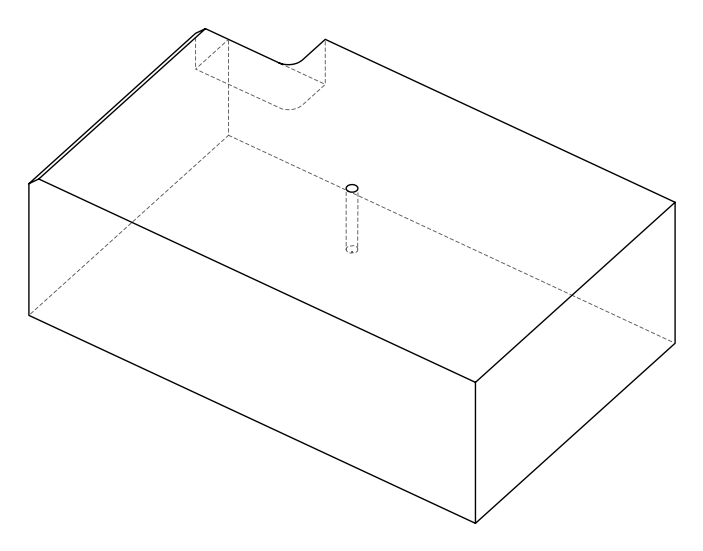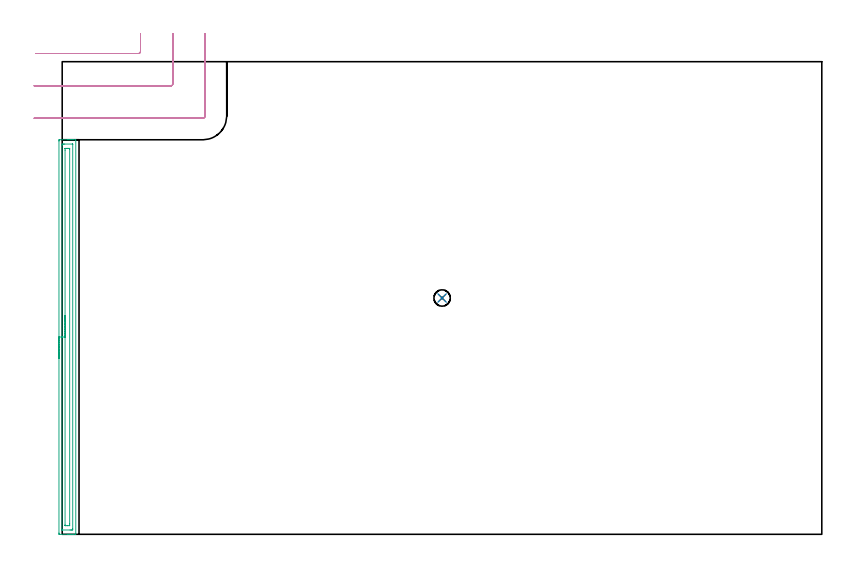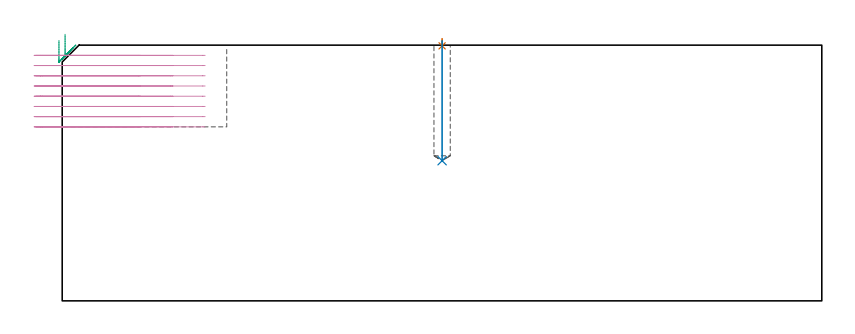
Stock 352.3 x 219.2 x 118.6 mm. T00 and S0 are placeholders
(PLAN: 4 operations, 3 tool changes, 9.7 min)
(1 SPOT_DRILL | STEP1POCKET | NXT0321_9005460120000 | 0.03 min | 1 mm3)
(2 DRILL_BLIND_HOLE_INTO_CENTER | STEP1POCKET | UGT0301_195 | 0.22 min | 2346 mm3)
(3 AREA_MILL | FG_CHAMFER_SURFACE | UGT0205_001 | 4.61 min | 5715 mm3)
(4 MILL_CORNER_NOTCH_RECTANGULAR | CORNER_NOTCH_RECTANGULAR | UGT0201_094 | Follow Part, ap 5, ae 75% | 4.81 min | 103555 mm3)
(TOOL NXT0321_9005460120000 | NC Spot Drill, 142deg, 12mm, Carbide, Uncoated | D12 PA142 FL30 Z2)
(TOOL UGT0301_195 | Twist Drill 7.6 mm | D7.6 PA118 FL73 Z2)
(TOOL UGT0205_001 | Chamfer Mill 20 x 3 x 45 deg. | D20 FL50 Z2)
(TOOL UGT0201_094 | End mill 20 mm | D20 FL38 Z4)
(OP 1 SPOT_DRILL)
G17 G21 G94 G90
T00 M6
G54
G17 G0 G90 X176.2 Y109.6 S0 M3
G43 Z128.6 H0
G94 G81 G98 Z118.273 F250. R121.6
G80
M5
M2
(OP 2 DRILL_BLIND_HOLE_INTO_CENTER)
G17 G21 G94 G90
T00 M6
G54
G17 G0 G90 X176.2 Y109.6 S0 M3
G43 Z128.6 H0
G94 G81 G98 Z65. F250. R120.6
G80
M5
M2
(OP 3 AREA_MILL)
G17 G21 G94 G90
T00 M6
G54
G17 G0 G90 X-1.5 Y81.5 S1061 M3
G43 Z128.6 H0
Z120.8
G94 G1 Y81.538 Z119.928 F250.
Y81.652 Z119.064
Y81.841 Z118.212
Y82.103 Z117.38
Y82.437 Z116.574
Y82.84 Z115.8
Y83.308 Z115.064
Y83.84 Z114.372
Y84.429 Z113.729
Y85.072 Z113.14
Y85.764 Z112.609
Y86.5 Z112.14
Y87.274 Z111.737
Y88.08 Z111.403
Y88.912 Z111.141
Y89.764 Z110.952
Y90.628 Z110.838
Y91.5 Z110.8
X-1.499 Y182.411 Z110.801
X-1.496 Y182.805 Z110.802
X-1.492 Y182.99 Z110.805
X-1.109 Y183. Z111.188
X2.4 Z114.694
X2.995 Z115.292
X3.277 Z115.574
X3.872 Z116.169
X4.154 Z116.45
X4.719 Z117.018
X5.031 Z117.331
X6.048 Z118.347
X6.176 Y182.998 Z118.468
X6.298 Y182.99 Z118.589
X6.3 Y182.856 Z118.6
Y0.143
X6.298 Y0.01 Z118.589
X6.176 Y0.002 Z118.468
X6.048 Y0. Z118.347
X5.344 Z117.643
X4.719 Z117.018
X4.154 Z116.45
X3.872 Z116.169
X3.277 Z115.574
X2.995 Z115.292
X2.4 Z114.694
X-1.109 Y0.001 Z111.188
X-1.327 Y0.004 Z110.97
X-1.492 Y0.01 Z110.805
X-1.496 Y0.195 Z110.802
X-1.499 Y0.589 Z110.801
X-1.5 Y91.5 Z110.8
X-0.086 Z112.214
X-0.085 Y180.48 Z112.215
X-0.084 Y180.628 Z112.216
X-0.079 Y180.99 Z112.221
X0.282 Y180.998 Z112.582
X0.646 Y180.999 Z112.946
X1.157 Y181. Z113.457
X4.666 Z116.966
X4.821 Y180.999 Z117.121
X4.846 Y180.997 Z117.146
X4.87 Y180.991 Z117.17
X4.879 Y180.985 Z117.179
X4.881 Y180.967 Z117.181
X4.885 Y180.777 Z117.185
Y2.52
X4.884 Y2.372 Z117.184
X4.879 Y2.01 Z117.179
X4.518 Y2.002 Z116.818
X4.154 Y2.001 Z116.454
X3.643 Y2. Z115.943
X0.134 Z112.434
X-0.021 Y2.001 Z112.279
X-0.046 Y2.003 Z112.254
X-0.07 Y2.009 Z112.23
X-0.079 Y2.015 Z112.221
X-0.081 Y2.033 Z112.219
X-0.085 Y2.223 Z112.215
X-0.086 Y91.5 Z112.214
X1.328 Z113.628
X1.329 Y178.152 Z113.629
X1.331 Y178.846 Z113.631
X1.333 Y178.944 Z113.633
X1.335 Y178.985 Z113.635
X1.378 Y178.993 Z113.678
X1.523 Y178.996 Z113.823
X2.248 Y179. Z114.548
X2.4 Z114.7
X3.126 Y178.999 Z115.426
X3.277 Y178.997 Z115.577
X3.429 Y178.992 Z115.729
X3.465 Y178.989 Z115.765
X3.467 Y178.963 Z115.767
X3.47 Y178.911 Z115.77
X3.471 Y178.846 Z115.771
Y178.648
Y4.848
X3.469 Y4.154 Z115.769
X3.467 Y4.056 Z115.767
X3.465 Y4.015 Z115.765
X3.422 Y4.007 Z115.722
X3.277 Y4.004 Z115.577
X2.552 Y4. Z114.852
X2.4 Z114.7
X1.674 Z113.974
X1.523 Y4.003 Z113.823
X1.372 Y4.008 Z113.672
X1.335 Y4.011 Z113.635
X1.333 Y4.037 Z113.633
X1.33 Y4.088 Z113.63
X1.329 Y4.154 Z113.629
Y4.352
X1.328 Y91.5 Z113.628
Y92.372 Z113.667
Y93.236 Z113.78
Y94.088 Z113.969
Y94.92 Z114.232
Y95.726 Z114.565
Y96.5 Z114.968
Y97.236 Z115.437
Y97.928 Z115.968
Y98.571 Z116.557
Y99.16 Z117.201
Y99.692 Z117.893
Y100.16 Z118.628
Y100.563 Z119.402
Y100.897 Z120.208
Y101.159 Z121.04
Y101.348 Z121.892
Y101.462 Z122.757
Y101.5 Z123.628
G0 Z128.6
M5
M2
(OP 4 MILL_CORNER_NOTCH_RECTANGULAR)
G17 G21 G94 G90
T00 M6
G54
G17 G0 G90 X-12.25 Y223. S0 M3
G43 Z128.6 H0
Z113.862
G94 G1 X-9.25 F250.
X35.305 F500.
G3 X36.3 Y223.995 R1.
G1 Y229.2
Y232.2 F250.
G0 Z128.6
X-13. Y208.
Z113.862
G1 X-10.
X50.304 F500.
G3 X51.3 Y208.996 R1.
G1 Y229.2
Y232.2 F250.
G0 Z128.6
X-13. Y193.
Z113.862
G1 X-10.
X65.2 F500.
G3 X66.3 Y194.1 R1.1
G1 Y229.2
Y232.2 F250.
G0 Z128.6
X-12.25 Y223.
Z109.125
G1 X-9.25
X35.305 F500.
G3 X36.3 Y223.995 R1.
G1 Y229.2
Y232.2 F250.
G0 Z128.6
X-13. Y208.
Z109.125
G1 X-10.
X50.304 F500.
G3 X51.3 Y208.996 R1.
G1 Y229.2
Y232.2 F250.
G0 Z128.6
X-13. Y193.
Z109.125
G1 X-10.
X65.2 F500.
G3 X66.3 Y194.1 R1.1
G1 Y229.2
Y232.2 F250.
G0 Z128.6
X-12.25 Y223.
Z104.387
G1 X-9.25
X35.305 F500.
G3 X36.3 Y223.995 R1.
G1 Y229.2
Y232.2 F250.
G0 Z128.6
X-13. Y208.
Z104.387
G1 X-10.
X50.304 F500.
G3 X51.3 Y208.996 R1.
G1 Y229.2
Y232.2 F250.
G0 Z128.6
X-13. Y193.
Z104.387
G1 X-10.
X65.2 F500.
G3 X66.3 Y194.1 R1.1
G1 Y229.2
Y232.2 F250.
G0 Z128.6
X-12.25 Y223.
Z99.65
G1 X-9.25
X35.305 F500.
G3 X36.3 Y223.995 R1.
G1 Y229.2
Y232.2 F250.
G0 Z128.6
X-13. Y208.
Z99.65
G1 X-10.
X50.304 F500.
G3 X51.3 Y208.996 R1.
G1 Y229.2
Y232.2 F250.
G0 Z128.6
X-13. Y193.
Z99.65
G1 X-10.
X65.2 F500.
G3 X66.3 Y194.1 R1.1
G1 Y229.2
Y232.2 F250.
G0 Z128.6
X-12.25 Y223.
Z94.912
G1 X-9.25
X35.305 F500.
G3 X36.3 Y223.995 R1.
G1 Y229.2
Y232.2 F250.
G0 Z128.6
X-13. Y208.
Z94.912
G1 X-10.
X50.304 F500.
G3 X51.3 Y208.996 R1.
G1 Y229.2
Y232.2 F250.
G0 Z128.6
X-13. Y193.
Z94.912
G1 X-10.
X65.2 F500.
G3 X66.3 Y194.1 R1.1
G1 Y229.2
Y232.2 F250.
G0 Z128.6
X-12.25 Y223.
Z90.175
G1 X-9.25
X35.305 F500.
G3 X36.3 Y223.995 R1.
G1 Y229.2
Y232.2 F250.
G0 Z128.6
X-13. Y208.
Z90.175
G1 X-10.
X50.304 F500.
G3 X51.3 Y208.996 R1.
G1 Y229.2
Y232.2 F250.
G0 Z128.6
X-13. Y193.
Z90.175
G1 X-10.
X65.2 F500.
G3 X66.3 Y194.1 R1.1
G1 Y229.2
Y232.2 F250.
G0 Z128.6
X-12.25 Y223.
Z85.437
G1 X-9.25
X35.305 F500.
G3 X36.3 Y223.995 R1.
G1 Y229.2
Y232.2 F250.
G0 Z128.6
X-13. Y208.
Z85.437
G1 X-10.
X50.304 F500.
G3 X51.3 Y208.996 R1.
G1 Y229.2
Y232.2 F250.
G0 Z128.6
X-13. Y193.
Z85.437
G1 X-10.
X65.2 F500.
G3 X66.3 Y194.1 R1.1
G1 Y229.2
Y232.2 F250.
G0 Z128.6
X-12.25 Y223.
Z80.7
G1 X-9.25
X35.305 F500.
G3 X36.3 Y223.995 R1.
G1 Y229.2
Y232.2 F250.
G0 Z128.6
X-13. Y208.
Z80.7
G1 X-10.
X50.304 F500.
G3 X51.3 Y208.996 R1.
G1 Y229.2
Y232.2 F250.
G0 Z128.6
X-13. Y193.
Z80.7
G1 X-10.
X65.2 F500.
G3 X66.3 Y194.1 R1.1
G1 Y229.2
Y232.2 F250.
G0 Z128.6
M5
M2
